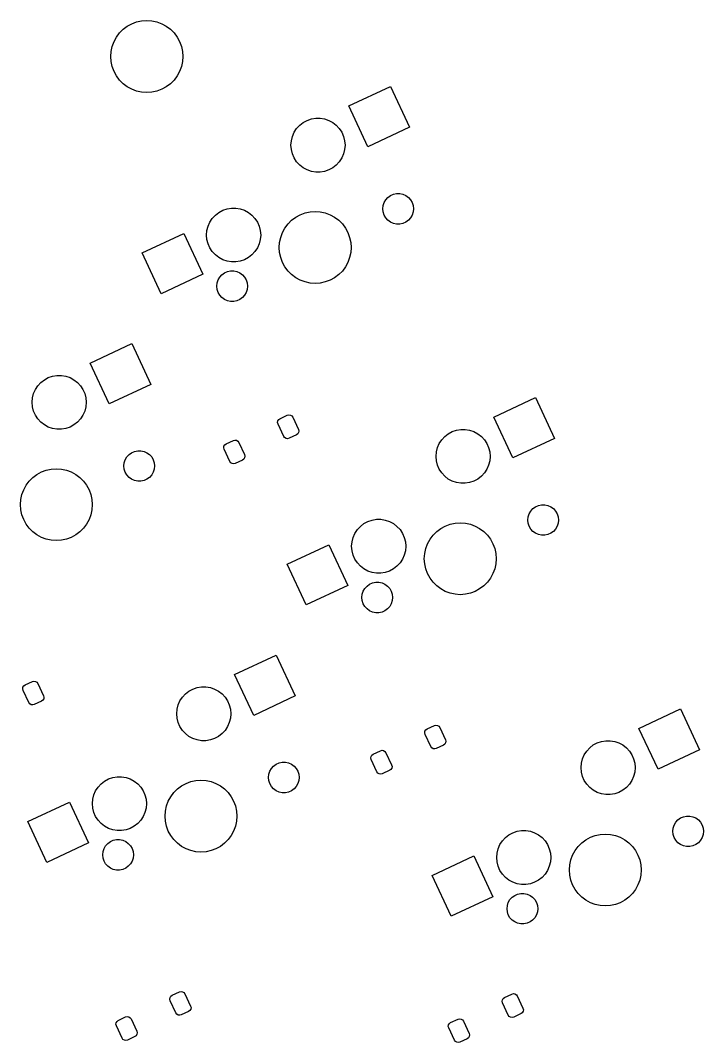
# Model space of a CAD drawing. Extents: x 20 to 262, y -159 to -46.
# Drawn here: x 223.6 to 261.5, y -103.2 to -46.5 of the extents above; entities that cross this region are included whole.
import ezdxf

# ---------------------------------------------------------------- set-up
doc = ezdxf.new("R2010")
doc.units = 0
doc.layers.add('BLACK', color=7, linetype='CONTINUOUS')

msp = doc.modelspace()

# ---------------------------------------------------------------- linework, layer by layer
at = {"layer": 'BLACK', "linetype": 'CONTINUOUS'}
for p, q in [((229.097, -47.2043), (229.298, -47.0025)), ((229.298, -47.0025), (229.527, -46.8315)), ((229.527, -46.8315), (229.777, -46.6947)), ((229.777, -46.6947), (230.045, -46.595)), ((230.045, -46.595), (230.323, -46.5344)), ((230.323, -46.5344), (230.608, -46.514)), ((230.608, -46.514), (230.893, -46.5344)), ((230.893, -46.5344), (231.171, -46.595)), ((231.171, -46.595), (231.439, -46.6947)), ((231.439, -46.6947), (231.689, -46.8315)), ((231.689, -46.8315), (231.918, -47.0025)), ((231.918, -47.0025), (232.119, -47.2043)), ((228.789, -47.6832), (228.925, -47.4327)), ((228.925, -47.4327), (229.097, -47.2043)), ((232.119, -47.2043), (232.291, -47.4327)), ((232.291, -47.4327), (232.427, -47.6832)), ((228.628, -48.2294), (228.689, -47.9505)), ((228.689, -47.9505), (228.789, -47.6832)), ((232.427, -47.6832), (232.527, -47.9505)), ((232.527, -47.9505), (232.588, -48.2294)), ((228.608, -48.514), (228.628, -48.2294)), ((228.628, -48.7986), (228.608, -48.514)), ((232.588, -48.2294), (232.608, -48.514)), ((232.608, -48.514), (232.588, -48.7986)), ((228.689, -49.0775), (228.628, -48.7986)), ((228.789, -49.3448), (228.689, -49.0775)), ((232.527, -49.0775), (232.427, -49.3448)), ((232.588, -48.7986), (232.527, -49.0775)), ((228.925, -49.5953), (228.789, -49.3448)), ((229.097, -49.8237), (228.925, -49.5953)), ((229.298, -50.0255), (229.097, -49.8237)), ((232.119, -49.8237), (231.918, -50.0255)), ((232.291, -49.5953), (232.119, -49.8237)), ((232.427, -49.3448), (232.291, -49.5953)), ((229.527, -50.1965), (229.298, -50.0255)), ((229.777, -50.3333), (229.527, -50.1965)), ((230.045, -50.433), (229.777, -50.3333)), ((230.323, -50.4936), (230.045, -50.433)), ((231.171, -50.433), (230.893, -50.4936)), ((231.439, -50.3333), (231.171, -50.433)), ((231.689, -50.1965), (231.439, -50.3333)), ((231.918, -50.0255), (231.689, -50.1965)), ((241.826, -51.2512), (244.137, -50.1735)), ((244.137, -50.1735), (245.194, -52.4393)), ((230.608, -50.514), (230.323, -50.4936)), ((230.893, -50.4936), (230.608, -50.514)), ((242.883, -53.517), (241.826, -51.2512)), ((239.291, -52.1743), (239.509, -52.0564)), ((239.509, -52.0564), (239.743, -51.9759)), ((239.743, -51.9759), (239.987, -51.9352)), ((239.987, -51.9352), (240.235, -51.9352)), ((240.235, -51.9352), (240.479, -51.9759)), ((240.479, -51.9759), (240.714, -52.0564)), ((240.714, -52.0564), (240.932, -52.1743)), ((238.692, -52.943), (238.792, -52.7161)), ((238.792, -52.7161), (238.927, -52.5087)), ((238.927, -52.5087), (239.095, -52.3265)), ((239.095, -52.3265), (239.291, -52.1743)), ((240.932, -52.1743), (241.127, -52.3265)), ((241.127, -52.3265), (241.295, -52.5087)), ((241.295, -52.5087), (241.43, -52.7161)), ((241.43, -52.7161), (241.53, -52.943)), ((245.194, -52.4393), (242.883, -53.517)), ((238.611, -53.43), (238.632, -53.1832)), ((238.632, -53.1832), (238.692, -52.943)), ((241.53, -52.943), (241.591, -53.1832)), ((241.591, -53.1832), (241.611, -53.43)), ((238.632, -53.6769), (238.611, -53.43)), ((238.692, -53.9171), (238.632, -53.6769)), ((241.591, -53.6769), (241.53, -53.9171)), ((241.611, -53.43), (241.591, -53.6769)), ((238.792, -54.144), (238.692, -53.9171)), ((238.927, -54.3514), (238.792, -54.144)), ((239.095, -54.5336), (238.927, -54.3514)), ((241.295, -54.3514), (241.127, -54.5336)), ((241.43, -54.144), (241.295, -54.3514)), ((241.53, -53.9171), (241.43, -54.144)), ((239.291, -54.6858), (239.095, -54.5336)), ((239.509, -54.8037), (239.291, -54.6858)), ((239.743, -54.8841), (239.509, -54.8037)), ((239.987, -54.9249), (239.743, -54.8841)), ((240.235, -54.9249), (239.987, -54.9249)), ((240.479, -54.8841), (240.235, -54.9249)), ((240.714, -54.8037), (240.479, -54.8841)), ((240.932, -54.6858), (240.714, -54.8037)), ((241.127, -54.5336), (240.932, -54.6858)), ((244.297, -56.1514), (244.471, -56.1144)), ((244.471, -56.1144), (244.649, -56.1144)), ((244.649, -56.1144), (244.823, -56.1514)), ((243.728, -56.7837), (243.783, -56.6145)), ((243.783, -56.6145), (243.872, -56.4605)), ((243.872, -56.4605), (243.991, -56.3283)), ((243.991, -56.3283), (244.135, -56.2237)), ((244.135, -56.2237), (244.297, -56.1514)), ((244.823, -56.1514), (244.986, -56.2237)), ((244.986, -56.2237), (245.129, -56.3283)), ((245.129, -56.3283), (245.248, -56.4605)), ((245.248, -56.4605), (245.337, -56.6145)), ((245.337, -56.6145), (245.392, -56.7837)), ((234.414, -57.3121), (234.609, -57.1599)), ((234.609, -57.1599), (234.827, -57.042)), ((234.827, -57.042), (235.061, -56.9616)), ((235.061, -56.9616), (235.306, -56.9208)), ((235.306, -56.9208), (235.553, -56.9208)), ((235.553, -56.9208), (235.798, -56.9616)), ((235.798, -56.9616), (236.032, -57.042)), ((236.032, -57.042), (236.25, -57.1599)), ((236.25, -57.1599), (236.445, -57.3121)), ((239.128, -57.2938), (239.394, -57.1944)), ((239.394, -57.1944), (239.672, -57.1339)), ((239.672, -57.1339), (239.956, -57.1136)), ((239.956, -57.1136), (240.24, -57.1339)), ((240.24, -57.1339), (240.518, -57.1944)), ((240.518, -57.1944), (240.784, -57.2938)), ((243.709, -56.9606), (243.728, -56.7837)), ((243.728, -57.1376), (243.709, -56.9606)), ((243.783, -57.3067), (243.728, -57.1376)), ((245.392, -57.1376), (245.337, -57.3067)), ((245.392, -56.7837), (245.411, -56.9606)), ((245.411, -56.9606), (245.392, -57.1376)), ((234.011, -57.9286), (234.11, -57.7018)), ((234.11, -57.7018), (234.246, -57.4944)), ((234.246, -57.4944), (234.414, -57.3121)), ((236.445, -57.3121), (236.613, -57.4944)), ((236.613, -57.4944), (236.749, -57.7018)), ((236.749, -57.7018), (236.848, -57.9286)), ((238.279, -58.0296), (238.449, -57.8018)), ((238.449, -57.8018), (238.65, -57.6007)), ((238.65, -57.6007), (238.878, -57.4302)), ((238.878, -57.4302), (239.128, -57.2938)), ((240.784, -57.2938), (241.034, -57.4302)), ((241.034, -57.4302), (241.262, -57.6007)), ((241.262, -57.6007), (241.463, -57.8018)), ((241.463, -57.8018), (241.633, -58.0296)), ((243.872, -57.4608), (243.783, -57.3067)), ((243.991, -57.593), (243.872, -57.4608)), ((244.135, -57.6975), (243.991, -57.593)), ((244.297, -57.7699), (244.135, -57.6975)), ((244.471, -57.8069), (244.297, -57.7699)), ((244.649, -57.8069), (244.471, -57.8069)), ((244.823, -57.7699), (244.649, -57.8069)), ((244.986, -57.6975), (244.823, -57.7699)), ((245.129, -57.593), (244.986, -57.6975)), ((245.248, -57.4608), (245.129, -57.593)), ((245.337, -57.3067), (245.248, -57.4608)), ((230.347, -59.4065), (232.658, -58.3288)), ((232.658, -58.3288), (233.715, -60.5946)), ((233.93, -58.4157), (233.95, -58.1688)), ((233.95, -58.1688), (234.011, -57.9286)), ((236.848, -57.9286), (236.909, -58.1688)), ((236.909, -58.1688), (236.93, -58.4157)), ((238.043, -58.5458), (238.142, -58.2792)), ((238.142, -58.2792), (238.279, -58.0296)), ((241.633, -58.0296), (241.77, -58.2792)), ((241.77, -58.2792), (241.869, -58.5458)), ((233.95, -58.6626), (233.93, -58.4157)), ((234.011, -58.9027), (233.95, -58.6626)), ((234.11, -59.1296), (234.011, -58.9027)), ((236.848, -58.9027), (236.749, -59.1296)), ((236.909, -58.6626), (236.848, -58.9027)), ((236.93, -58.4157), (236.909, -58.6626)), ((237.962, -59.1075), (237.982, -58.8238)), ((237.982, -58.8238), (238.043, -58.5458)), ((241.869, -58.5458), (241.93, -58.8238)), ((241.93, -58.8238), (241.95, -59.1075)), ((231.404, -61.6722), (230.347, -59.4065)), ((234.246, -59.337), (234.11, -59.1296)), ((234.414, -59.5193), (234.246, -59.337)), ((234.609, -59.6714), (234.414, -59.5193)), ((236.445, -59.5193), (236.25, -59.6714)), ((236.613, -59.337), (236.445, -59.5193)), ((236.749, -59.1296), (236.613, -59.337)), ((237.982, -59.3913), (237.962, -59.1075)), ((238.043, -59.6693), (237.982, -59.3913)), ((241.93, -59.3913), (241.869, -59.6693)), ((241.95, -59.1075), (241.93, -59.3913)), ((234.827, -59.7894), (234.609, -59.6714)), ((235.061, -59.8698), (234.827, -59.7894)), ((235.306, -59.9106), (235.061, -59.8698)), ((235.553, -59.9106), (235.306, -59.9106)), ((235.798, -59.8698), (235.553, -59.9106)), ((236.032, -59.7894), (235.798, -59.8698)), ((236.25, -59.6714), (236.032, -59.7894)), ((238.142, -59.9358), (238.043, -59.6693)), ((238.279, -60.1855), (238.142, -59.9358)), ((241.77, -59.9358), (241.633, -60.1855)), ((241.869, -59.6693), (241.77, -59.9358)), ((233.715, -60.5946), (231.404, -61.6722)), ((234.664, -60.7543), (234.783, -60.6221)), ((234.783, -60.6221), (234.927, -60.5175)), ((234.927, -60.5175), (235.089, -60.4452)), ((235.089, -60.4452), (235.263, -60.4082)), ((235.263, -60.4082), (235.441, -60.4082)), ((235.441, -60.4082), (235.615, -60.4452)), ((235.615, -60.4452), (235.777, -60.5175)), ((235.777, -60.5175), (235.921, -60.6221)), ((235.921, -60.6221), (236.04, -60.7543)), ((238.449, -60.4133), (238.279, -60.1855)), ((238.65, -60.6144), (238.449, -60.4133)), ((238.878, -60.7849), (238.65, -60.6144)), ((241.262, -60.6144), (241.034, -60.7849)), ((241.463, -60.4133), (241.262, -60.6144)), ((241.633, -60.1855), (241.463, -60.4133)), ((234.501, -61.2544), (234.52, -61.0775)), ((234.52, -61.0775), (234.575, -60.9083)), ((234.575, -60.9083), (234.664, -60.7543)), ((236.04, -60.7543), (236.129, -60.9083)), ((236.129, -60.9083), (236.184, -61.0775)), ((236.184, -61.0775), (236.203, -61.2544)), ((239.128, -60.9213), (238.878, -60.7849)), ((239.394, -61.0207), (239.128, -60.9213)), ((239.672, -61.0811), (239.394, -61.0207)), ((239.956, -61.1014), (239.672, -61.0811)), ((240.24, -61.0811), (239.956, -61.1014)), ((240.518, -61.0207), (240.24, -61.0811)), ((240.784, -60.9213), (240.518, -61.0207)), ((241.034, -60.7849), (240.784, -60.9213)), ((234.52, -61.4314), (234.501, -61.2544)), ((234.575, -61.6005), (234.52, -61.4314)), ((234.664, -61.7546), (234.575, -61.6005)), ((234.783, -61.8868), (234.664, -61.7546)), ((236.04, -61.7546), (235.921, -61.8868)), ((236.129, -61.6005), (236.04, -61.7546)), ((236.184, -61.4314), (236.129, -61.6005)), ((236.203, -61.2544), (236.184, -61.4314)), ((234.927, -61.9913), (234.783, -61.8868)), ((235.089, -62.0637), (234.927, -61.9913)), ((235.263, -62.1007), (235.089, -62.0637)), ((235.441, -62.1007), (235.263, -62.1007)), ((235.615, -62.0637), (235.441, -62.1007)), ((235.777, -61.9913), (235.615, -62.0637)), ((235.921, -61.8868), (235.777, -61.9913)), ((227.459, -65.5175), (229.77, -64.4398)), ((229.77, -64.4398), (230.827, -66.7056)), ((228.516, -67.7833), (227.459, -65.5175)), ((224.924, -66.4406), (225.142, -66.3227)), ((225.142, -66.3227), (225.376, -66.2423)), ((225.376, -66.2423), (225.62, -66.2015)), ((225.62, -66.2015), (225.868, -66.2015)), ((225.868, -66.2015), (226.113, -66.2423)), ((226.113, -66.2423), (226.347, -66.3227)), ((226.347, -66.3227), (226.565, -66.4406)), ((224.425, -66.9825), (224.561, -66.7751)), ((224.561, -66.7751), (224.728, -66.5928)), ((224.728, -66.5928), (224.924, -66.4406)), ((226.565, -66.4406), (226.76, -66.5928)), ((226.76, -66.5928), (226.928, -66.7751)), ((226.928, -66.7751), (227.063, -66.9825)), ((230.827, -66.7056), (228.516, -67.7833)), ((224.244, -67.6964), (224.265, -67.4495)), ((224.265, -67.4495), (224.326, -67.2093)), ((224.326, -67.2093), (224.425, -66.9825)), ((227.063, -66.9825), (227.163, -67.2093)), ((227.163, -67.2093), (227.224, -67.4495)), ((227.224, -67.4495), (227.244, -67.6964)), ((249.877, -68.5163), (252.188, -67.4387)), ((252.188, -67.4387), (253.244, -69.7044)), ((224.265, -67.9433), (224.244, -67.6964)), ((224.326, -68.1834), (224.265, -67.9433)), ((227.224, -67.9433), (227.163, -68.1834)), ((227.244, -67.6964), (227.224, -67.9433)), ((224.425, -68.4103), (224.326, -68.1834)), ((224.561, -68.6177), (224.425, -68.4103)), ((227.063, -68.4103), (226.928, -68.6177)), ((227.163, -68.1834), (227.063, -68.4103)), ((238.001, -68.6057), (238.409, -68.4155)), ((238.409, -68.4155), (238.494, -68.3947)), ((238.494, -68.3947), (238.581, -68.408)), ((238.581, -68.408), (238.656, -68.4535)), ((238.656, -68.4535), (238.708, -68.5243)), ((238.708, -68.5243), (239.025, -69.2041)), ((250.933, -70.7821), (249.877, -68.5163)), ((224.728, -68.8), (224.561, -68.6177)), ((224.924, -68.9521), (224.728, -68.8)), ((225.142, -69.07), (224.924, -68.9521)), ((225.376, -69.1505), (225.142, -69.07)), ((225.62, -69.1913), (225.376, -69.1505)), ((226.113, -69.1505), (225.868, -69.1913)), ((226.347, -69.07), (226.113, -69.1505)), ((226.565, -68.9521), (226.347, -69.07)), ((226.76, -68.8), (226.565, -68.9521)), ((226.928, -68.6177), (226.76, -68.8)), ((237.871, -68.8194), (237.885, -68.7327)), ((237.892, -68.9047), (237.871, -68.8194)), ((237.885, -68.7327), (237.93, -68.6576)), ((238.209, -69.5844), (237.892, -68.9047)), ((237.93, -68.6576), (238.001, -68.6057)), ((225.868, -69.1913), (225.62, -69.1913)), ((238.261, -69.6552), (238.209, -69.5844)), ((238.336, -69.7008), (238.261, -69.6552)), ((238.423, -69.7141), (238.336, -69.7008)), ((238.508, -69.6933), (238.423, -69.7141)), ((238.916, -69.5031), (238.508, -69.6933)), ((238.987, -69.4512), (238.916, -69.5031)), ((239.032, -69.3761), (238.987, -69.4512)), ((239.025, -69.2041), (239.046, -69.2894)), ((239.046, -69.2894), (239.032, -69.3761)), ((246.978, -69.7739), (247.146, -69.5916)), ((247.146, -69.5916), (247.342, -69.4395)), ((247.342, -69.4395), (247.559, -69.3215)), ((247.559, -69.3215), (247.794, -69.2411)), ((247.794, -69.2411), (248.038, -69.2003)), ((248.038, -69.2003), (248.286, -69.2003)), ((248.286, -69.2003), (248.53, -69.2411)), ((248.53, -69.2411), (248.765, -69.3215)), ((248.765, -69.3215), (248.982, -69.4395)), ((248.982, -69.4395), (249.178, -69.5916)), ((249.178, -69.5916), (249.346, -69.7739)), ((253.244, -69.7044), (250.933, -70.7821)), ((234.88, -70.2141), (234.894, -70.1273)), ((234.901, -70.2993), (234.88, -70.2141)), ((234.894, -70.1273), (234.939, -70.0522)), ((235.218, -70.9791), (234.901, -70.2993)), ((234.939, -70.0522), (235.01, -70.0003)), ((235.01, -70.0003), (235.418, -69.8102)), ((235.418, -69.8102), (235.503, -69.7893)), ((235.503, -69.7893), (235.59, -69.8026)), ((235.59, -69.8026), (235.665, -69.8482)), ((235.665, -69.8482), (235.717, -69.919)), ((235.717, -69.919), (236.034, -70.5987)), ((246.682, -70.4483), (246.743, -70.2082)), ((246.743, -70.2082), (246.843, -69.9813)), ((246.843, -69.9813), (246.978, -69.7739)), ((249.346, -69.7739), (249.481, -69.9813)), ((249.481, -69.9813), (249.581, -70.2082)), ((249.581, -70.2082), (249.642, -70.4483)), ((229.416, -70.8809), (229.505, -70.7268)), ((229.505, -70.7268), (229.624, -70.5946)), ((229.624, -70.5946), (229.768, -70.4901)), ((229.768, -70.4901), (229.93, -70.4177)), ((229.93, -70.4177), (230.104, -70.3807)), ((230.104, -70.3807), (230.282, -70.3807)), ((230.282, -70.3807), (230.456, -70.4177)), ((230.456, -70.4177), (230.619, -70.4901)), ((230.619, -70.4901), (230.763, -70.5946)), ((230.763, -70.5946), (230.882, -70.7268)), ((230.882, -70.7268), (230.971, -70.8809)), ((235.996, -70.8458), (235.925, -70.8977)), ((236.041, -70.7708), (235.996, -70.8458)), ((236.034, -70.5987), (236.055, -70.684)), ((236.055, -70.684), (236.041, -70.7708)), ((246.662, -70.6952), (246.682, -70.4483)), ((246.682, -70.9421), (246.662, -70.6952)), ((249.642, -70.4483), (249.662, -70.6952)), ((249.662, -70.6952), (249.642, -70.9421)), ((225.027, -71.4607), (225.305, -71.4003)), ((225.305, -71.4003), (225.589, -71.38)), ((225.589, -71.38), (225.873, -71.4003)), ((225.873, -71.4003), (226.151, -71.4607)), ((229.342, -71.227), (229.361, -71.0501)), ((229.361, -71.4039), (229.342, -71.227)), ((229.361, -71.0501), (229.416, -70.8809)), ((229.416, -71.5731), (229.361, -71.4039)), ((230.971, -70.8809), (231.026, -71.0501)), ((231.026, -71.4039), (230.971, -71.5731)), ((231.026, -71.0501), (231.044, -71.227)), ((231.044, -71.227), (231.026, -71.4039)), ((235.27, -71.0499), (235.218, -70.9791)), ((235.345, -71.0954), (235.27, -71.0499)), ((235.432, -71.1088), (235.345, -71.0954)), ((235.517, -71.0879), (235.432, -71.1088)), ((235.925, -70.8977), (235.517, -71.0879)), ((246.743, -71.1823), (246.682, -70.9421)), ((246.843, -71.4091), (246.743, -71.1823)), ((246.978, -71.6165), (246.843, -71.4091)), ((249.481, -71.4091), (249.346, -71.6165)), ((249.581, -71.1823), (249.481, -71.4091)), ((249.642, -70.9421), (249.581, -71.1823)), ((224.082, -72.0681), (224.283, -71.867)), ((224.283, -71.867), (224.511, -71.6965)), ((224.511, -71.6965), (224.761, -71.5602)), ((224.761, -71.5602), (225.027, -71.4607)), ((226.151, -71.4607), (226.417, -71.5602)), ((226.417, -71.5602), (226.667, -71.6965)), ((226.667, -71.6965), (226.895, -71.867)), ((226.895, -71.867), (227.096, -72.0681)), ((229.505, -71.7271), (229.416, -71.5731)), ((229.624, -71.8593), (229.505, -71.7271)), ((229.768, -71.9639), (229.624, -71.8593)), ((229.93, -72.0362), (229.768, -71.9639)), ((230.619, -71.9639), (230.456, -72.0362)), ((230.763, -71.8593), (230.619, -71.9639)), ((230.882, -71.7271), (230.763, -71.8593)), ((230.971, -71.5731), (230.882, -71.7271)), ((247.146, -71.7988), (246.978, -71.6165)), ((247.342, -71.951), (247.146, -71.7988)), ((247.559, -72.0689), (247.342, -71.951)), ((248.982, -71.951), (248.765, -72.0689)), ((249.178, -71.7988), (248.982, -71.951)), ((249.346, -71.6165), (249.178, -71.7988)), ((223.676, -72.8121), (223.775, -72.5456)), ((223.775, -72.5456), (223.912, -72.2959)), ((223.912, -72.2959), (224.082, -72.0681)), ((227.096, -72.0681), (227.267, -72.2959)), ((227.267, -72.2959), (227.403, -72.5456)), ((227.403, -72.5456), (227.502, -72.8121)), ((230.104, -72.0732), (229.93, -72.0362)), ((230.282, -72.0732), (230.104, -72.0732)), ((230.456, -72.0362), (230.282, -72.0732)), ((247.794, -72.1493), (247.559, -72.0689)), ((248.038, -72.1901), (247.794, -72.1493)), ((248.286, -72.1901), (248.038, -72.1901)), ((248.53, -72.1493), (248.286, -72.1901)), ((248.765, -72.0689), (248.53, -72.1493)), ((223.595, -73.3739), (223.616, -73.0901)), ((223.616, -73.0901), (223.676, -72.8121)), ((227.502, -72.8121), (227.563, -73.0901)), ((227.563, -73.0901), (227.583, -73.3739)), ((223.616, -73.6576), (223.595, -73.3739)), ((223.676, -73.9356), (223.616, -73.6576)), ((227.563, -73.6576), (227.502, -73.9356)), ((227.583, -73.3739), (227.563, -73.6576)), ((251.923, -73.7257), (252.042, -73.5935)), ((252.042, -73.5935), (252.185, -73.4889)), ((252.185, -73.4889), (252.348, -73.4165)), ((252.348, -73.4165), (252.522, -73.3796)), ((252.522, -73.3796), (252.7, -73.3796)), ((252.7, -73.3796), (252.874, -73.4165)), ((252.874, -73.4165), (253.036, -73.4889)), ((253.036, -73.4889), (253.18, -73.5935)), ((253.18, -73.5935), (253.299, -73.7257)), ((223.775, -74.2022), (223.676, -73.9356)), ((223.912, -74.4519), (223.775, -74.2022)), ((227.403, -74.2022), (227.267, -74.4519)), ((227.502, -73.9356), (227.403, -74.2022)), ((242.878, -74.3072), (243.112, -74.2268)), ((243.112, -74.2268), (243.357, -74.186)), ((243.357, -74.186), (243.604, -74.186)), ((243.604, -74.186), (243.849, -74.2268)), ((243.849, -74.2268), (244.083, -74.3072)), ((251.76, -74.2258), (251.779, -74.0489)), ((251.779, -74.4027), (251.76, -74.2258)), ((251.779, -74.0489), (251.834, -73.8797)), ((251.834, -73.8797), (251.923, -73.7257)), ((253.299, -73.7257), (253.388, -73.8797)), ((253.388, -73.8797), (253.443, -74.0489)), ((253.443, -74.0489), (253.462, -74.2258)), ((253.462, -74.2258), (253.443, -74.4027)), ((224.082, -74.6796), (223.912, -74.4519)), ((224.283, -74.8808), (224.082, -74.6796)), ((227.096, -74.6796), (226.895, -74.8808)), ((227.267, -74.4519), (227.096, -74.6796)), ((242.161, -74.9669), (242.297, -74.7595)), ((242.297, -74.7595), (242.464, -74.5773)), ((242.464, -74.5773), (242.66, -74.4251)), ((242.66, -74.4251), (242.878, -74.3072)), ((244.083, -74.3072), (244.301, -74.4251)), ((244.301, -74.4251), (244.496, -74.5773)), ((244.496, -74.5773), (244.664, -74.7595)), ((244.664, -74.7595), (244.8, -74.9669)), ((246.701, -74.8658), (246.929, -74.6953)), ((246.929, -74.6953), (247.179, -74.559)), ((247.179, -74.559), (247.445, -74.4596)), ((247.445, -74.4596), (247.723, -74.3991)), ((247.723, -74.3991), (248.007, -74.3788)), ((248.007, -74.3788), (248.291, -74.3991)), ((248.291, -74.3991), (248.569, -74.4596)), ((248.569, -74.4596), (248.835, -74.559)), ((248.835, -74.559), (249.085, -74.6953)), ((249.085, -74.6953), (249.313, -74.8658)), ((251.834, -74.5719), (251.779, -74.4027)), ((251.923, -74.7259), (251.834, -74.5719)), ((252.042, -74.8581), (251.923, -74.7259)), ((253.299, -74.7259), (253.18, -74.8581)), ((253.388, -74.5719), (253.299, -74.7259)), ((253.443, -74.4027), (253.388, -74.5719)), ((224.511, -75.0513), (224.283, -74.8808)), ((224.761, -75.1876), (224.511, -75.0513)), ((225.027, -75.287), (224.761, -75.1876)), ((225.305, -75.3475), (225.027, -75.287)), ((225.589, -75.3678), (225.305, -75.3475)), ((225.873, -75.3475), (225.589, -75.3678)), ((226.151, -75.287), (225.873, -75.3475)), ((226.417, -75.1876), (226.151, -75.287)), ((226.667, -75.0513), (226.417, -75.1876)), ((226.895, -74.8808), (226.667, -75.0513)), ((242.001, -75.434), (242.062, -75.1938)), ((242.062, -75.1938), (242.161, -74.9669)), ((244.8, -74.9669), (244.899, -75.1938)), ((244.899, -75.1938), (244.96, -75.434)), ((246.193, -75.5444), (246.33, -75.2947)), ((246.33, -75.2947), (246.5, -75.067)), ((246.5, -75.067), (246.701, -74.8658)), ((249.313, -74.8658), (249.514, -75.067)), ((249.514, -75.067), (249.684, -75.2947)), ((249.684, -75.2947), (249.821, -75.5444)), ((252.185, -74.9627), (252.042, -74.8581)), ((252.348, -75.0351), (252.185, -74.9627)), ((252.522, -75.072), (252.348, -75.0351)), ((252.7, -75.072), (252.522, -75.072)), ((252.874, -75.0351), (252.7, -75.072)), ((253.036, -74.9627), (252.874, -75.0351)), ((253.18, -74.8581), (253.036, -74.9627)), ((238.398, -76.6716), (240.709, -75.594)), ((240.709, -75.594), (241.766, -77.8597)), ((241.98, -75.6809), (242.001, -75.434)), ((242.001, -75.9277), (241.98, -75.6809)), ((242.062, -76.1679), (242.001, -75.9277)), ((244.96, -75.9277), (244.899, -76.1679)), ((244.96, -75.434), (244.98, -75.6809)), ((244.98, -75.6809), (244.96, -75.9277)), ((246.033, -76.0889), (246.094, -75.811)), ((246.094, -75.811), (246.193, -75.5444)), ((249.821, -75.5444), (249.92, -75.811)), ((249.92, -75.811), (249.98, -76.0889)), ((242.161, -76.3948), (242.062, -76.1679)), ((242.297, -76.6022), (242.161, -76.3948)), ((244.8, -76.3948), (244.664, -76.6022)), ((244.899, -76.1679), (244.8, -76.3948)), ((246.013, -76.3727), (246.033, -76.0889)), ((246.033, -76.6565), (246.013, -76.3727)), ((249.98, -76.0889), (250.001, -76.3727)), ((250.001, -76.3727), (249.98, -76.6565)), ((239.454, -78.9374), (238.398, -76.6716)), ((242.464, -76.7844), (242.297, -76.6022)), ((242.66, -76.9366), (242.464, -76.7844)), ((242.878, -77.0545), (242.66, -76.9366)), ((243.112, -77.135), (242.878, -77.0545)), ((244.083, -77.0545), (243.849, -77.135)), ((244.301, -76.9366), (244.083, -77.0545)), ((244.496, -76.7844), (244.301, -76.9366)), ((244.664, -76.6022), (244.496, -76.7844)), ((246.094, -76.9344), (246.033, -76.6565)), ((246.193, -77.201), (246.094, -76.9344)), ((249.92, -76.9344), (249.821, -77.201)), ((249.98, -76.6565), (249.92, -76.9344)), ((243.357, -77.1757), (243.112, -77.135)), ((243.14, -77.7103), (243.314, -77.6734)), ((243.314, -77.6734), (243.492, -77.6734)), ((243.604, -77.1757), (243.357, -77.1757)), ((243.492, -77.6734), (243.666, -77.7103)), ((243.849, -77.135), (243.604, -77.1757)), ((246.33, -77.4507), (246.193, -77.201)), ((246.5, -77.6784), (246.33, -77.4507)), ((249.684, -77.4507), (249.514, -77.6784)), ((249.821, -77.201), (249.684, -77.4507)), ((241.766, -77.8597), (239.454, -78.9374)), ((242.571, -78.3427), (242.626, -78.1735)), ((242.626, -78.1735), (242.714, -78.0195)), ((242.714, -78.0195), (242.833, -77.8873)), ((242.833, -77.8873), (242.977, -77.7827)), ((242.977, -77.7827), (243.14, -77.7103)), ((243.666, -77.7103), (243.828, -77.7827)), ((243.828, -77.7827), (243.972, -77.8873)), ((243.972, -77.8873), (244.091, -78.0195)), ((244.091, -78.0195), (244.18, -78.1735)), ((244.18, -78.1735), (244.235, -78.3427)), ((246.701, -77.8796), (246.5, -77.6784)), ((246.929, -78.0501), (246.701, -77.8796)), ((247.179, -78.1864), (246.929, -78.0501)), ((247.445, -78.2858), (247.179, -78.1864)), ((248.835, -78.1864), (248.569, -78.2858)), ((249.085, -78.0501), (248.835, -78.1864)), ((249.313, -77.8796), (249.085, -78.0501)), ((249.514, -77.6784), (249.313, -77.8796)), ((242.552, -78.5196), (242.571, -78.3427)), ((242.571, -78.6965), (242.552, -78.5196)), ((242.626, -78.8657), (242.571, -78.6965)), ((244.235, -78.6965), (244.18, -78.8657)), ((244.235, -78.3427), (244.254, -78.5196)), ((244.254, -78.5196), (244.235, -78.6965)), ((247.723, -78.3463), (247.445, -78.2858)), ((248.007, -78.3666), (247.723, -78.3463)), ((248.291, -78.3463), (248.007, -78.3666)), ((248.569, -78.2858), (248.291, -78.3463)), ((242.714, -79.0198), (242.626, -78.8657)), ((242.833, -79.1519), (242.714, -79.0198)), ((242.977, -79.2565), (242.833, -79.1519)), ((243.14, -79.3289), (242.977, -79.2565)), ((243.314, -79.3658), (243.14, -79.3289)), ((243.492, -79.3658), (243.314, -79.3658)), ((243.666, -79.3289), (243.492, -79.3658)), ((243.828, -79.2565), (243.666, -79.3289)), ((243.972, -79.1519), (243.828, -79.2565)), ((244.091, -79.0198), (243.972, -79.1519)), ((244.18, -78.8657), (244.091, -79.0198)), ((235.486, -82.7941), (237.797, -81.7164)), ((237.797, -81.7164), (238.853, -83.9822)), ((223.853, -83.3767), (224.261, -83.1865)), ((224.261, -83.1865), (224.346, -83.1656)), ((224.346, -83.1656), (224.433, -83.179)), ((224.433, -83.179), (224.508, -83.2245)), ((224.508, -83.2245), (224.56, -83.2953)), ((224.56, -83.2953), (224.877, -83.975)), ((236.542, -85.0599), (235.486, -82.7941)), ((223.724, -83.5904), (223.737, -83.5036)), ((223.744, -83.6757), (223.724, -83.5904)), ((223.737, -83.5036), (223.783, -83.4286)), ((224.061, -84.3554), (223.744, -83.6757)), ((223.783, -83.4286), (223.853, -83.3767)), ((232.587, -84.0516), (232.755, -83.8694)), ((232.755, -83.8694), (232.95, -83.7172)), ((232.95, -83.7172), (233.168, -83.5993)), ((233.168, -83.5993), (233.402, -83.5189)), ((233.402, -83.5189), (233.647, -83.4781)), ((233.647, -83.4781), (233.895, -83.4781)), ((233.895, -83.4781), (234.139, -83.5189)), ((234.139, -83.5189), (234.373, -83.5993)), ((234.373, -83.5993), (234.591, -83.7172)), ((234.591, -83.7172), (234.787, -83.8694)), ((234.787, -83.8694), (234.954, -84.0516)), ((224.113, -84.4262), (224.061, -84.3554)), ((224.188, -84.4717), (224.113, -84.4262)), ((224.275, -84.4851), (224.188, -84.4717)), ((224.36, -84.4642), (224.275, -84.4851)), ((224.768, -84.2741), (224.36, -84.4642)), ((224.839, -84.2221), (224.768, -84.2741)), ((224.885, -84.1471), (224.839, -84.2221)), ((224.877, -83.975), (224.898, -84.0603)), ((224.898, -84.0603), (224.885, -84.1471)), ((232.352, -84.4859), (232.451, -84.259)), ((232.451, -84.259), (232.587, -84.0516)), ((234.954, -84.0516), (235.09, -84.259)), ((235.09, -84.259), (235.189, -84.4859)), ((238.853, -83.9822), (236.542, -85.0599)), ((232.271, -84.973), (232.291, -84.7261)), ((232.291, -85.2198), (232.271, -84.973)), ((232.291, -84.7261), (232.352, -84.4859)), ((235.189, -84.4859), (235.25, -84.7261)), ((235.25, -84.7261), (235.271, -84.973)), ((235.271, -84.973), (235.25, -85.2198)), ((257.928, -85.7815), (260.239, -84.7038)), ((260.239, -84.7038), (261.295, -86.9696)), ((232.352, -85.46), (232.291, -85.2198)), ((232.451, -85.6869), (232.352, -85.46)), ((235.189, -85.46), (235.09, -85.6869)), ((235.25, -85.2198), (235.189, -85.46)), ((246.574, -85.6274), (246.659, -85.6066)), ((246.659, -85.6066), (246.746, -85.6199)), ((232.587, -85.8943), (232.451, -85.6869)), ((232.755, -86.0765), (232.587, -85.8943)), ((232.95, -86.2287), (232.755, -86.0765)), ((234.787, -86.0765), (234.591, -86.2287)), ((234.954, -85.8943), (234.787, -86.0765)), ((235.09, -85.6869), (234.954, -85.8943)), ((246.036, -86.0313), (246.05, -85.9446)), ((246.057, -86.1166), (246.036, -86.0313)), ((246.05, -85.9446), (246.095, -85.8695)), ((246.374, -86.7963), (246.057, -86.1166)), ((246.095, -85.8695), (246.166, -85.8176)), ((246.166, -85.8176), (246.574, -85.6274)), ((246.746, -85.6199), (246.821, -85.6655)), ((246.821, -85.6655), (246.873, -85.7363)), ((246.873, -85.7363), (247.19, -86.416)), ((258.984, -88.0473), (257.928, -85.7815)), ((233.168, -86.3466), (232.95, -86.2287)), ((233.402, -86.4271), (233.168, -86.3466)), ((233.647, -86.4678), (233.402, -86.4271)), ((233.895, -86.4678), (233.647, -86.4678)), ((234.139, -86.4271), (233.895, -86.4678)), ((234.373, -86.3466), (234.139, -86.4271)), ((234.591, -86.2287), (234.373, -86.3466)), ((247.081, -86.715), (246.673, -86.9052)), ((247.152, -86.6631), (247.081, -86.715)), ((247.197, -86.588), (247.152, -86.6631)), ((247.19, -86.416), (247.211, -86.5013)), ((247.211, -86.5013), (247.197, -86.588)), ((255.197, -86.8568), (255.392, -86.7046)), ((255.392, -86.7046), (255.61, -86.5867)), ((255.61, -86.5867), (255.845, -86.5063)), ((255.845, -86.5063), (256.089, -86.4655)), ((256.089, -86.4655), (256.337, -86.4655)), ((256.337, -86.4655), (256.581, -86.5063)), ((256.581, -86.5063), (256.815, -86.5867)), ((256.815, -86.5867), (257.033, -86.7046)), ((257.033, -86.7046), (257.229, -86.8568)), ((243.059, -87.3392), (243.104, -87.2642)), ((243.104, -87.2642), (243.175, -87.2122)), ((243.175, -87.2122), (243.583, -87.0221)), ((243.583, -87.0221), (243.668, -87.0012)), ((243.668, -87.0012), (243.755, -87.0146)), ((243.755, -87.0146), (243.83, -87.0601)), ((243.83, -87.0601), (243.882, -87.1309)), ((243.882, -87.1309), (244.199, -87.8106)), ((246.426, -86.8671), (246.374, -86.7963)), ((246.501, -86.9127), (246.426, -86.8671)), ((246.588, -86.926), (246.501, -86.9127)), ((246.673, -86.9052), (246.588, -86.926)), ((254.794, -87.4733), (254.894, -87.2465)), ((254.894, -87.2465), (255.029, -87.0391)), ((255.029, -87.0391), (255.197, -86.8568)), ((257.229, -86.8568), (257.397, -87.0391)), ((257.397, -87.0391), (257.532, -87.2465)), ((257.532, -87.2465), (257.632, -87.4733)), ((261.295, -86.9696), (258.984, -88.0473)), ((237.531, -88.0034), (237.65, -87.8712)), ((237.65, -87.8712), (237.794, -87.7666)), ((237.794, -87.7666), (237.957, -87.6943)), ((237.957, -87.6943), (238.131, -87.6573)), ((238.131, -87.6573), (238.309, -87.6573)), ((238.309, -87.6573), (238.483, -87.6943)), ((238.483, -87.6943), (238.645, -87.7666)), ((238.645, -87.7666), (238.789, -87.8712)), ((238.789, -87.8712), (238.908, -88.0034)), ((243.045, -87.426), (243.059, -87.3392)), ((243.066, -87.5113), (243.045, -87.426)), ((243.383, -88.191), (243.066, -87.5113)), ((244.199, -87.8106), (244.22, -87.8959)), ((254.713, -87.9604), (254.733, -87.7135)), ((254.733, -87.7135), (254.794, -87.4733)), ((257.632, -87.4733), (257.692, -87.7135)), ((257.692, -87.7135), (257.713, -87.9604)), ((237.369, -88.5035), (237.387, -88.3266)), ((237.387, -88.3266), (237.442, -88.1575)), ((237.442, -88.1575), (237.531, -88.0034)), ((238.908, -88.0034), (238.997, -88.1575)), ((238.997, -88.1575), (239.052, -88.3266)), ((239.052, -88.3266), (239.071, -88.5035)), ((243.435, -88.2618), (243.383, -88.191)), ((243.51, -88.3073), (243.435, -88.2618)), ((243.597, -88.3207), (243.51, -88.3073)), ((243.682, -88.2998), (243.597, -88.3207)), ((244.09, -88.1096), (243.682, -88.2998)), ((244.161, -88.0577), (244.09, -88.1096)), ((244.207, -87.9827), (244.161, -88.0577)), ((244.22, -87.8959), (244.207, -87.9827)), ((254.733, -88.2073), (254.713, -87.9604)), ((254.794, -88.4474), (254.733, -88.2073)), ((257.692, -88.2073), (257.632, -88.4474)), ((257.713, -87.9604), (257.692, -88.2073)), ((227.905, -89.0373), (228.073, -88.855)), ((228.073, -88.855), (228.269, -88.7029)), ((228.269, -88.7029), (228.487, -88.5849)), ((228.487, -88.5849), (228.721, -88.5045)), ((228.721, -88.5045), (228.965, -88.4637)), ((228.965, -88.4637), (229.213, -88.4637)), ((229.213, -88.4637), (229.457, -88.5045)), ((229.457, -88.5045), (229.692, -88.5849)), ((229.692, -88.5849), (229.91, -88.7029)), ((229.91, -88.7029), (230.105, -88.855)), ((230.105, -88.855), (230.273, -89.0373)), ((232.31, -89.1436), (232.538, -88.9731)), ((232.538, -88.9731), (232.787, -88.8367)), ((232.787, -88.8367), (233.054, -88.7373)), ((233.054, -88.7373), (233.332, -88.6768)), ((233.332, -88.6768), (233.616, -88.6565)), ((233.616, -88.6565), (233.899, -88.6768)), ((233.899, -88.6768), (234.177, -88.7373)), ((234.177, -88.7373), (234.444, -88.8367)), ((234.444, -88.8367), (234.694, -88.9731)), ((234.694, -88.9731), (234.921, -89.1436)), ((237.387, -88.6805), (237.369, -88.5035)), ((237.442, -88.8496), (237.387, -88.6805)), ((237.531, -89.0037), (237.442, -88.8496)), ((237.65, -89.1359), (237.531, -89.0037)), ((238.908, -89.0037), (238.789, -89.1359)), ((238.997, -88.8496), (238.908, -89.0037)), ((239.052, -88.6805), (238.997, -88.8496)), ((239.071, -88.5035), (239.052, -88.6805)), ((254.894, -88.6743), (254.794, -88.4474)), ((255.029, -88.8817), (254.894, -88.6743)), ((255.197, -89.064), (255.029, -88.8817)), ((257.397, -88.8817), (257.229, -89.064)), ((257.532, -88.6743), (257.397, -88.8817)), ((257.632, -88.4474), (257.532, -88.6743)), ((227.61, -89.7117), (227.67, -89.4716)), ((227.67, -89.4716), (227.77, -89.2447)), ((227.77, -89.2447), (227.905, -89.0373)), ((230.273, -89.0373), (230.408, -89.2447)), ((230.408, -89.2447), (230.508, -89.4716)), ((230.508, -89.4716), (230.569, -89.7117)), ((231.802, -89.8222), (231.938, -89.5725)), ((231.938, -89.5725), (232.109, -89.3447)), ((232.109, -89.3447), (232.31, -89.1436)), ((234.921, -89.1436), (235.122, -89.3447)), ((235.122, -89.3447), (235.293, -89.5725)), ((235.293, -89.5725), (235.429, -89.8222)), ((237.794, -89.2404), (237.65, -89.1359)), ((237.957, -89.3128), (237.794, -89.2404)), ((238.131, -89.3498), (237.957, -89.3128)), ((238.309, -89.3498), (238.131, -89.3498)), ((238.483, -89.3128), (238.309, -89.3498)), ((238.645, -89.2404), (238.483, -89.3128)), ((238.789, -89.1359), (238.645, -89.2404)), ((255.392, -89.2161), (255.197, -89.064)), ((255.61, -89.334), (255.392, -89.2161)), ((255.845, -89.4145), (255.61, -89.334)), ((256.089, -89.4552), (255.845, -89.4145)), ((256.337, -89.4552), (256.089, -89.4552)), ((256.581, -89.4145), (256.337, -89.4552)), ((256.815, -89.334), (256.581, -89.4145)), ((257.033, -89.2161), (256.815, -89.334)), ((257.229, -89.064), (257.033, -89.2161)), ((224.007, -90.9494), (226.318, -89.8717)), ((226.318, -89.8717), (227.374, -92.1375)), ((227.589, -89.9586), (227.61, -89.7117)), ((227.61, -90.2055), (227.589, -89.9586)), ((230.569, -89.7117), (230.589, -89.9586)), ((230.589, -89.9586), (230.569, -90.2055)), ((231.642, -90.3667), (231.702, -90.0887)), ((231.702, -90.0887), (231.802, -89.8222)), ((235.429, -89.8222), (235.529, -90.0887)), ((235.529, -90.0887), (235.589, -90.3667)), ((227.67, -90.4457), (227.61, -90.2055)), ((227.77, -90.6725), (227.67, -90.4457)), ((227.905, -90.8799), (227.77, -90.6725)), ((230.408, -90.6725), (230.273, -90.8799)), ((230.508, -90.4457), (230.408, -90.6725)), ((230.569, -90.2055), (230.508, -90.4457)), ((231.622, -90.6504), (231.642, -90.3667)), ((231.642, -90.9342), (231.622, -90.6504)), ((235.589, -90.3667), (235.609, -90.6504)), ((235.609, -90.6504), (235.589, -90.9342)), ((260.236, -90.7541), (260.399, -90.6817)), ((260.399, -90.6817), (260.573, -90.6447)), ((260.573, -90.6447), (260.751, -90.6447)), ((260.751, -90.6447), (260.925, -90.6817)), ((260.925, -90.6817), (261.087, -90.7541)), ((225.063, -93.2151), (224.007, -90.9494)), ((228.073, -91.0622), (227.905, -90.8799)), ((228.269, -91.2144), (228.073, -91.0622)), ((228.487, -91.3323), (228.269, -91.2144)), ((229.91, -91.2144), (229.692, -91.3323)), ((230.105, -91.0622), (229.91, -91.2144)), ((230.273, -90.8799), (230.105, -91.0622)), ((231.702, -91.2122), (231.642, -90.9342)), ((231.802, -91.4787), (231.702, -91.2122)), ((235.529, -91.2122), (235.429, -91.4787)), ((235.589, -90.9342), (235.529, -91.2122)), ((259.83, -91.3141), (259.884, -91.1449)), ((259.884, -91.1449), (259.973, -90.9908)), ((259.973, -90.9908), (260.092, -90.8586)), ((260.092, -90.8586), (260.236, -90.7541)), ((261.087, -90.7541), (261.231, -90.8586)), ((261.231, -90.8586), (261.35, -90.9908)), ((261.35, -90.9908), (261.439, -91.1449)), ((261.439, -91.1449), (261.494, -91.3141)), ((228.721, -91.4127), (228.487, -91.3323)), ((228.965, -91.4535), (228.721, -91.4127)), ((229.213, -91.4535), (228.965, -91.4535)), ((229.457, -91.4127), (229.213, -91.4535)), ((229.692, -91.3323), (229.457, -91.4127)), ((231.938, -91.7284), (231.802, -91.4787)), ((232.109, -91.9562), (231.938, -91.7284)), ((235.293, -91.7284), (235.122, -91.9562)), ((235.429, -91.4787), (235.293, -91.7284)), ((250.348, -92.0247), (250.515, -91.8424)), ((250.515, -91.8424), (250.711, -91.6903)), ((250.711, -91.6903), (250.929, -91.5724)), ((250.929, -91.5724), (251.163, -91.4919)), ((251.163, -91.4919), (251.407, -91.4511)), ((251.407, -91.4511), (251.655, -91.4511)), ((251.655, -91.4511), (251.9, -91.4919)), ((251.9, -91.4919), (252.134, -91.5724)), ((252.134, -91.5724), (252.352, -91.6903)), ((252.352, -91.6903), (252.547, -91.8424)), ((252.547, -91.8424), (252.715, -92.0247)), ((254.98, -91.9605), (255.229, -91.8242)), ((255.229, -91.8242), (255.496, -91.7247)), ((255.496, -91.7247), (255.774, -91.6643)), ((255.774, -91.6643), (256.058, -91.644)), ((256.058, -91.644), (256.342, -91.6643)), ((256.342, -91.6643), (256.62, -91.7247)), ((256.62, -91.7247), (256.886, -91.8242)), ((256.886, -91.8242), (257.136, -91.9605)), ((259.811, -91.491), (259.83, -91.3141)), ((259.83, -91.6679), (259.811, -91.491)), ((259.884, -91.8371), (259.83, -91.6679)), ((259.973, -91.9911), (259.884, -91.8371)), ((261.439, -91.8371), (261.35, -91.9911)), ((261.494, -91.6679), (261.439, -91.8371)), ((261.494, -91.3141), (261.513, -91.491)), ((261.513, -91.491), (261.494, -91.6679)), ((227.374, -92.1375), (225.063, -93.2151)), ((228.234, -92.4513), (228.323, -92.2972)), ((228.323, -92.2972), (228.442, -92.165)), ((228.442, -92.165), (228.586, -92.0604)), ((228.586, -92.0604), (228.749, -91.9881)), ((228.749, -91.9881), (228.923, -91.9511)), ((228.923, -91.9511), (229.1, -91.9511)), ((229.1, -91.9511), (229.274, -91.9881)), ((229.274, -91.9881), (229.437, -92.0604)), ((229.437, -92.0604), (229.581, -92.165)), ((229.581, -92.165), (229.7, -92.2972)), ((229.7, -92.2972), (229.789, -92.4513)), ((232.31, -92.1573), (232.109, -91.9562)), ((232.538, -92.3278), (232.31, -92.1573)), ((232.787, -92.4642), (232.538, -92.3278)), ((234.694, -92.3278), (234.444, -92.4642)), ((234.921, -92.1573), (234.694, -92.3278)), ((235.122, -91.9562), (234.921, -92.1573)), ((250.113, -92.459), (250.212, -92.2321)), ((250.212, -92.2321), (250.348, -92.0247)), ((252.715, -92.0247), (252.85, -92.2321)), ((252.85, -92.2321), (252.95, -92.459)), ((254.38, -92.5599), (254.551, -92.3321)), ((254.551, -92.3321), (254.752, -92.131)), ((254.752, -92.131), (254.98, -91.9605)), ((257.136, -91.9605), (257.363, -92.131)), ((257.363, -92.131), (257.565, -92.3321)), ((257.565, -92.3321), (257.735, -92.5599)), ((260.092, -92.1233), (259.973, -91.9911)), ((260.236, -92.2279), (260.092, -92.1233)), ((260.399, -92.3002), (260.236, -92.2279)), ((260.573, -92.3372), (260.399, -92.3002)), ((260.751, -92.3372), (260.573, -92.3372)), ((260.925, -92.3002), (260.751, -92.3372)), ((261.087, -92.2279), (260.925, -92.3002)), ((261.231, -92.1233), (261.087, -92.2279)), ((261.35, -91.9911), (261.231, -92.1233)), ((228.161, -92.7974), (228.179, -92.6204)), ((228.179, -92.9743), (228.161, -92.7974)), ((228.179, -92.6204), (228.234, -92.4513)), ((228.234, -93.1434), (228.179, -92.9743)), ((229.789, -92.4513), (229.844, -92.6204)), ((229.844, -92.9743), (229.789, -93.1434)), ((229.844, -92.6204), (229.862, -92.7974)), ((229.862, -92.7974), (229.844, -92.9743)), ((233.054, -92.5636), (232.787, -92.4642)), ((233.332, -92.6241), (233.054, -92.5636)), ((233.616, -92.6444), (233.332, -92.6241)), ((233.899, -92.6241), (233.616, -92.6444)), ((234.177, -92.5636), (233.899, -92.6241)), ((234.444, -92.4642), (234.177, -92.5636)), ((246.449, -93.9368), (248.76, -92.8591)), ((248.76, -92.8591), (249.816, -95.1249)), ((250.031, -92.946), (250.052, -92.6991)), ((250.052, -93.1929), (250.031, -92.946)), ((250.052, -92.6991), (250.113, -92.459)), ((252.95, -92.459), (253.011, -92.6991)), ((253.011, -92.6991), (253.031, -92.946)), ((253.031, -92.946), (253.011, -93.1929)), ((254.145, -93.0761), (254.244, -92.8096)), ((254.244, -92.8096), (254.38, -92.5599)), ((257.735, -92.5599), (257.871, -92.8096)), ((257.871, -92.8096), (257.971, -93.0761)), ((228.323, -93.2975), (228.234, -93.1434)), ((228.442, -93.4297), (228.323, -93.2975)), ((228.586, -93.5343), (228.442, -93.4297)), ((228.749, -93.6066), (228.586, -93.5343)), ((229.437, -93.5343), (229.274, -93.6066)), ((229.581, -93.4297), (229.437, -93.5343)), ((229.7, -93.2975), (229.581, -93.4297)), ((229.789, -93.1434), (229.7, -93.2975)), ((250.113, -93.4331), (250.052, -93.1929)), ((250.212, -93.6599), (250.113, -93.4331)), ((252.95, -93.4331), (252.85, -93.6599)), ((253.011, -93.1929), (252.95, -93.4331)), ((254.064, -93.6379), (254.084, -93.3541)), ((254.084, -93.3541), (254.145, -93.0761)), ((257.971, -93.0761), (258.031, -93.3541)), ((258.031, -93.3541), (258.052, -93.6379)), ((228.923, -93.6436), (228.749, -93.6066)), ((229.1, -93.6436), (228.923, -93.6436)), ((229.274, -93.6066), (229.1, -93.6436)), ((247.505, -96.2026), (246.449, -93.9368)), ((250.348, -93.8673), (250.212, -93.6599)), ((250.515, -94.0496), (250.348, -93.8673)), ((250.711, -94.2018), (250.515, -94.0496)), ((252.547, -94.0496), (252.352, -94.2018)), ((252.715, -93.8673), (252.547, -94.0496)), ((252.85, -93.6599), (252.715, -93.8673)), ((254.084, -93.9216), (254.064, -93.6379)), ((254.145, -94.1996), (254.084, -93.9216)), ((258.031, -93.9216), (257.971, -94.1996)), ((258.052, -93.6379), (258.031, -93.9216)), ((250.929, -94.3197), (250.711, -94.2018)), ((251.163, -94.4001), (250.929, -94.3197)), ((251.407, -94.4409), (251.163, -94.4001)), ((251.655, -94.4409), (251.407, -94.4409)), ((251.9, -94.4001), (251.655, -94.4409)), ((252.134, -94.3197), (251.9, -94.4001)), ((252.352, -94.2018), (252.134, -94.3197)), ((254.244, -94.4662), (254.145, -94.1996)), ((254.38, -94.7158), (254.244, -94.4662)), ((257.871, -94.4662), (257.735, -94.7158)), ((257.971, -94.1996), (257.871, -94.4662)), ((249.816, -95.1249), (247.505, -96.2026)), ((250.765, -95.2846), (250.884, -95.1524)), ((250.884, -95.1524), (251.028, -95.0479)), ((251.028, -95.0479), (251.191, -94.9755)), ((251.191, -94.9755), (251.365, -94.9385)), ((251.365, -94.9385), (251.543, -94.9385)), ((251.543, -94.9385), (251.717, -94.9755)), ((251.717, -94.9755), (251.879, -95.0479)), ((251.879, -95.0479), (252.023, -95.1524)), ((252.023, -95.1524), (252.142, -95.2846)), ((254.551, -94.9436), (254.38, -94.7158)), ((254.752, -95.1448), (254.551, -94.9436)), ((254.98, -95.3152), (254.752, -95.1448)), ((257.363, -95.1448), (257.136, -95.3152)), ((257.565, -94.9436), (257.363, -95.1448)), ((257.735, -94.7158), (257.565, -94.9436)), ((250.603, -95.7848), (250.621, -95.6079)), ((250.621, -95.9617), (250.603, -95.7848)), ((250.621, -95.6079), (250.676, -95.4387)), ((250.676, -95.4387), (250.765, -95.2846)), ((252.142, -95.2846), (252.231, -95.4387)), ((252.231, -95.4387), (252.286, -95.6079)), ((252.286, -95.6079), (252.305, -95.7848)), ((252.305, -95.7848), (252.286, -95.9617)), ((255.229, -95.4516), (254.98, -95.3152)), ((255.496, -95.551), (255.229, -95.4516)), ((255.774, -95.6115), (255.496, -95.551)), ((256.058, -95.6318), (255.774, -95.6115)), ((256.342, -95.6115), (256.058, -95.6318)), ((256.62, -95.551), (256.342, -95.6115)), ((256.886, -95.4516), (256.62, -95.551)), ((257.136, -95.3152), (256.886, -95.4516)), ((250.676, -96.1309), (250.621, -95.9617)), ((250.765, -96.2849), (250.676, -96.1309)), ((250.884, -96.4171), (250.765, -96.2849)), ((252.142, -96.2849), (252.023, -96.4171)), ((252.231, -96.1309), (252.142, -96.2849)), ((252.286, -95.9617), (252.231, -96.1309)), ((251.028, -96.5217), (250.884, -96.4171)), ((251.191, -96.594), (251.028, -96.5217)), ((251.365, -96.631), (251.191, -96.594)), ((251.543, -96.631), (251.365, -96.631)), ((251.717, -96.594), (251.543, -96.631)), ((251.879, -96.5217), (251.717, -96.594)), ((252.023, -96.4171), (251.879, -96.5217)), ((231.889, -100.802), (231.902, -100.716)), ((231.91, -100.888), (231.889, -100.802)), ((231.902, -100.716), (231.948, -100.64)), ((232.227, -101.567), (231.91, -100.888)), ((231.948, -100.64), (232.018, -100.589)), ((232.018, -100.589), (232.426, -100.398)), ((232.426, -100.398), (232.512, -100.378)), ((232.512, -100.378), (232.598, -100.391)), ((232.598, -100.391), (232.673, -100.436)), ((232.673, -100.436), (232.725, -100.507)), ((232.725, -100.507), (233.042, -101.187)), ((250.336, -100.922), (250.35, -100.835)), ((250.35, -100.835), (250.395, -100.76)), ((250.395, -100.76), (250.466, -100.708)), ((250.466, -100.708), (250.874, -100.518)), ((250.874, -100.518), (250.959, -100.497)), ((250.959, -100.497), (251.046, -100.51)), ((251.046, -100.51), (251.121, -100.556)), ((251.121, -100.556), (251.173, -100.627)), ((251.173, -100.627), (251.49, -101.306)), ((232.933, -101.486), (232.526, -101.676)), ((233.004, -101.434), (232.933, -101.486)), ((233.05, -101.359), (233.004, -101.434)), ((233.042, -101.187), (233.063, -101.272)), ((233.063, -101.272), (233.05, -101.359)), ((250.357, -101.007), (250.336, -100.922)), ((250.674, -101.687), (250.357, -101.007)), ((251.497, -101.478), (251.452, -101.553)), ((251.49, -101.306), (251.511, -101.392)), ((251.511, -101.392), (251.497, -101.478)), ((228.911, -102.11), (228.957, -102.035)), ((228.957, -102.035), (229.028, -101.983)), ((229.028, -101.983), (229.435, -101.793)), ((229.435, -101.793), (229.521, -101.772)), ((229.521, -101.772), (229.607, -101.786)), ((229.607, -101.786), (229.683, -101.831)), ((229.683, -101.831), (229.734, -101.902)), ((229.734, -101.902), (230.051, -102.582)), ((232.278, -101.638), (232.227, -101.567)), ((232.353, -101.684), (232.278, -101.638)), ((232.44, -101.697), (232.353, -101.684)), ((232.526, -101.676), (232.44, -101.697)), ((247.475, -102.103), (247.883, -101.912)), ((247.883, -101.912), (247.968, -101.892)), ((247.968, -101.892), (248.055, -101.905)), ((248.055, -101.905), (248.13, -101.95)), ((248.13, -101.95), (248.182, -102.021)), ((248.182, -102.021), (248.499, -102.701)), ((250.726, -101.758), (250.674, -101.687)), ((250.801, -101.803), (250.726, -101.758)), ((250.888, -101.816), (250.801, -101.803)), ((250.973, -101.796), (250.888, -101.816)), ((251.381, -101.605), (250.973, -101.796)), ((251.452, -101.553), (251.381, -101.605)), ((228.898, -102.197), (228.911, -102.11)), ((228.919, -102.282), (228.898, -102.197)), ((229.236, -102.962), (228.919, -102.282)), ((230.051, -102.582), (230.072, -102.667)), ((247.345, -102.316), (247.359, -102.23)), ((247.366, -102.402), (247.345, -102.316)), ((247.359, -102.23), (247.404, -102.155)), ((247.683, -103.081), (247.366, -102.402)), ((247.404, -102.155), (247.475, -102.103)), ((229.288, -103.033), (229.236, -102.962)), ((229.363, -103.078), (229.288, -103.033)), ((229.449, -103.092), (229.363, -103.078)), ((229.535, -103.071), (229.449, -103.092)), ((229.943, -102.881), (229.535, -103.071)), ((230.013, -102.829), (229.943, -102.881)), ((230.059, -102.754), (230.013, -102.829)), ((230.072, -102.667), (230.059, -102.754)), ((247.735, -103.152), (247.683, -103.081)), ((247.81, -103.198), (247.735, -103.152)), ((248.39, -103), (247.982, -103.19)), ((248.461, -102.948), (248.39, -103)), ((248.506, -102.873), (248.461, -102.948)), ((248.499, -102.701), (248.52, -102.786)), ((248.52, -102.786), (248.506, -102.873)), ((247.897, -103.211), (247.81, -103.198)), ((247.982, -103.19), (247.897, -103.211))]:
    msp.add_line(p, q, dxfattribs=at)

doc.saveas('drawing.dxf')
